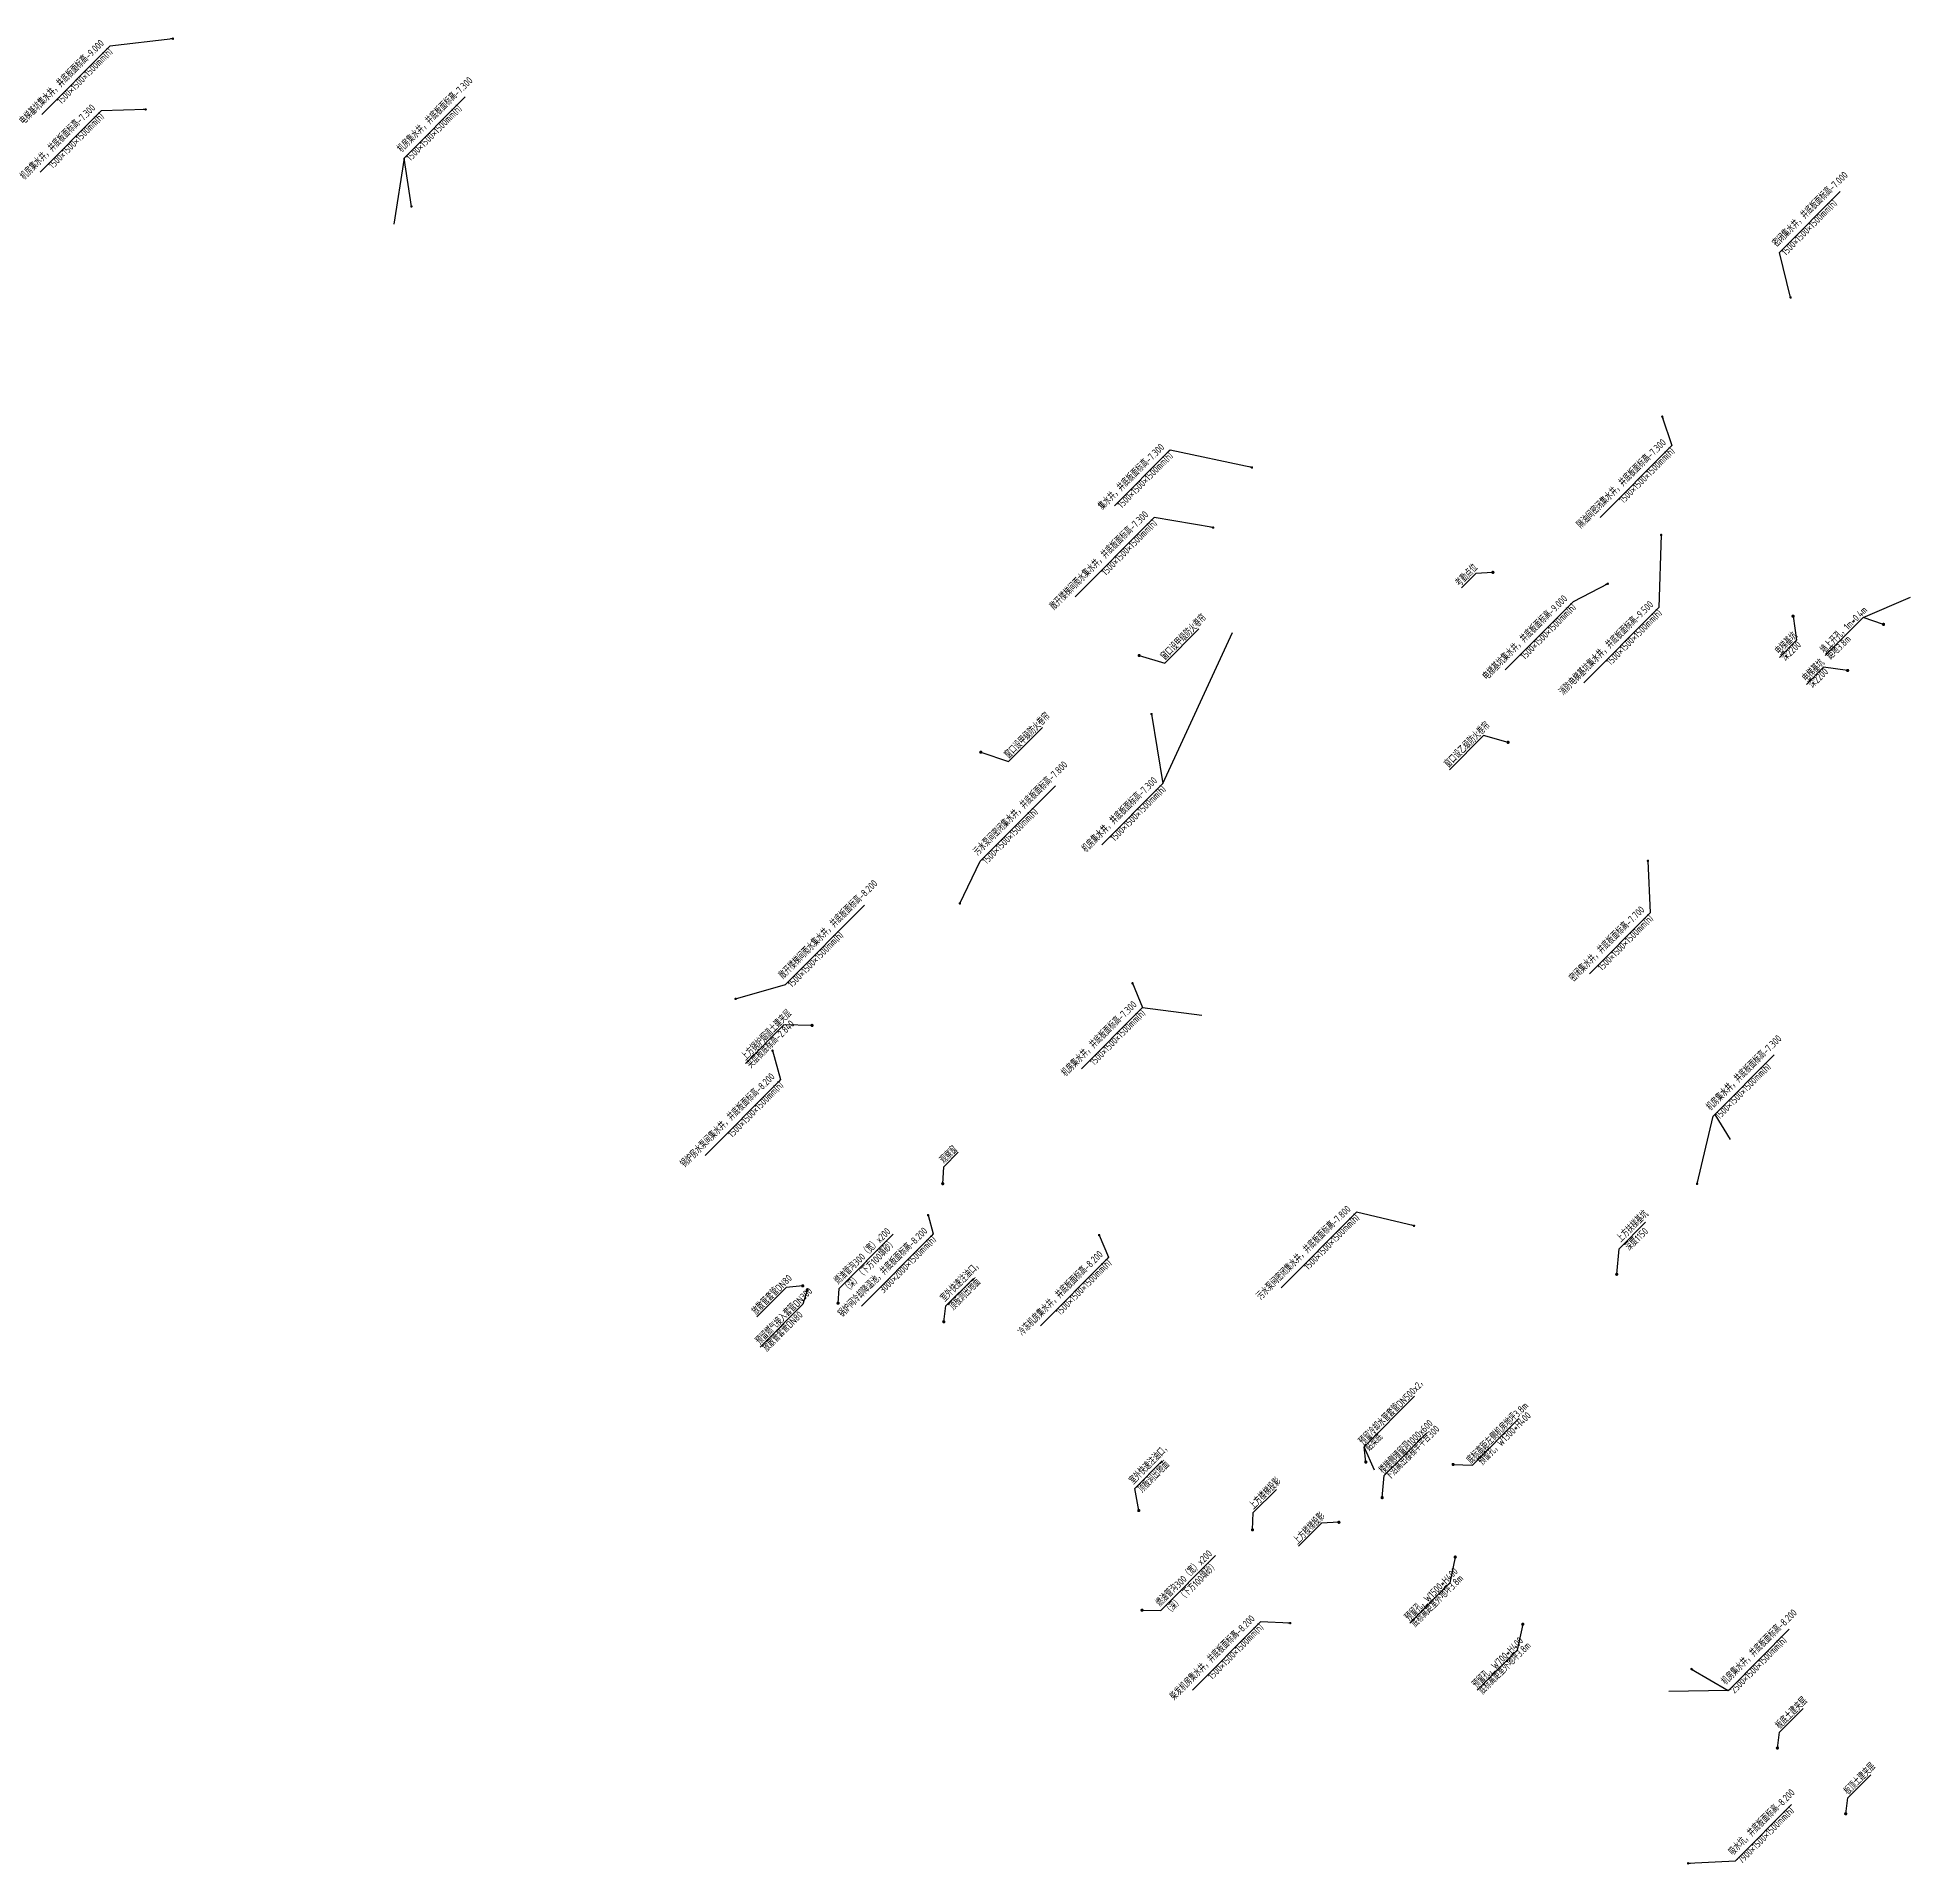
# Model space of a CAD drawing. Extents: x 517373861 to 518926964, y 3499235083 to 3500016639.
# Drawn here: x 518740645 to 518856741, y 3499810840 to 3499924080 of the extents above; entities that cross this region are included whole.
import ezdxf

# ---------------------------------------------------------------- set-up
doc = ezdxf.new("R2010")
doc.units = 0
doc.header["$LTSCALE"] = 1000
doc.header["$MEASUREMENT"] = 0
doc.layers.get('0').update_dxf_attribs({"linetype": 'CONTINUOUS'})
doc.layers.add('$4$AD-INDX', color=43, linetype='CONTINUOUS')
doc.layers.add('AD-INDX', color=43, linetype='CONTINUOUS')
doc.styles.add('$17$TH-STYLE3', font='tssdeng.shx', dxfattribs={"width": 0.7, "bigfont": 'tssdchn.shx'})
doc.styles.add('$18$TH-STYLE3', font='tssdeng.shx', dxfattribs={"width": 0.7, "bigfont": 'tssdchn.shx'})
doc.styles.add('$21$TH-STYLE3', font='tssdeng.shx', dxfattribs={"width": 0.7, "bigfont": 'tssdchn.shx'})
doc.styles.add('TH-STYLE3', font='tssdeng.shx', dxfattribs={"width": 0.7, "bigfont": 'tssdchn.shx'})
doc.dimstyles.new('$0$TH-DIM100-FINAL', dxfattribs={"dimscale": 100, "dimtxt": 3, "dimasz": 2, "dimexe": 1, "dimexo": 1, "dimgap": 1, "dimtad": 1, "dimdec": 0, "dimdsep": 46, "dimtxsty": '$17$TH-STYLE3', "dimblk1": '$16$_ArchTick', "dimblk2": '$16$_ArchTick', "dimsah": 1, "dimcen": -1, "dimdle": 1, "dimclrd": 256, "dimclre": 256, "dimclrt": 256, "dimadec": 0, "dimazin": 0, "dimtfac": 1, "dimtdec": 0, "dimtix": 1, "dimtmove": 2, "dimatfit": 0, "dimldrblk": '$1$_DOT', "dimfxl": 0, "dimtolj": 1, "dimtzin": 0, "dimlwd": -1, "dimlwe": -1, "dimarcsym": 0})
doc.dimstyles.new('$1$TH-DIM100-FINAL', dxfattribs={"dimscale": 100, "dimtxt": 3, "dimasz": 2, "dimexe": 1, "dimexo": 1, "dimgap": 1, "dimtad": 1, "dimdec": 0, "dimdsep": 46, "dimtxsty": '$18$TH-STYLE3', "dimblk1": '$17$_ArchTick', "dimblk2": '$17$_ArchTick', "dimsah": 1, "dimcen": -1, "dimdle": 1, "dimclrd": 256, "dimclre": 256, "dimclrt": 256, "dimadec": 0, "dimazin": 0, "dimtfac": 1, "dimtdec": 0, "dimtix": 1, "dimtmove": 2, "dimatfit": 0, "dimldrblk": '$2$_DOT', "dimfxl": 0, "dimtolj": 1, "dimtzin": 0, "dimlwd": -1, "dimlwe": -1, "dimarcsym": 0})
doc.dimstyles.new('$2$TH-DIM150', dxfattribs={"dimscale": 150, "dimtxt": 2.5, "dimasz": 1, "dimexe": 1, "dimexo": 1, "dimgap": 0.8, "dimtad": 1, "dimdec": 0, "dimdsep": 46, "dimtxsty": '$21$TH-STYLE3', "dimblk1": '$20$_ArchTick', "dimblk2": '$20$_ArchTick', "dimsah": 1, "dimcen": -1, "dimclrd": 256, "dimclre": 256, "dimclrt": 256, "dimazin": 0, "dimtfac": 1, "dimtdec": 0, "dimtix": 1, "dimtmove": 2, "dimatfit": 0, "dimldrblk": '$20$_ArchTick', "dimfxl": 0, "dimtolj": 1, "dimtzin": 0, "dimlwd": -1, "dimlwe": -1, "dimarcsym": 0})
doc.dimstyles.new('TH-DIM100-FINAL', dxfattribs={"dimscale": 100, "dimtxt": 3, "dimasz": 2, "dimexe": 1, "dimexo": 1, "dimgap": 1, "dimtad": 1, "dimdec": 0, "dimdsep": 46, "dimtxsty": 'TH-STYLE3', "dimblk1": 'ARCHTICK', "dimblk2": 'ARCHTICK', "dimsah": 1, "dimcen": -1, "dimdle": 1, "dimclrd": 256, "dimclre": 256, "dimclrt": 256, "dimadec": 0, "dimazin": 0, "dimtfac": 1, "dimtdec": 0, "dimtix": 1, "dimtmove": 2, "dimatfit": 0, "dimldrblk": 'DOT', "dimfxl": 0, "dimtolj": 1, "dimtzin": 0, "dimlwd": -1, "dimlwe": -1, "dimarcsym": 0})
doc.dimstyles.new('TH-DIM150', dxfattribs={"dimscale": 150, "dimtxt": 2.5, "dimasz": 1, "dimexe": 1, "dimexo": 1, "dimgap": 0.8, "dimtad": 1, "dimdec": 0, "dimdsep": 46, "dimtxsty": 'TH-STYLE3', "dimblk1": 'ARCHTICK', "dimblk2": 'ARCHTICK', "dimsah": 1, "dimcen": -1, "dimclrd": 256, "dimclre": 256, "dimclrt": 256, "dimazin": 0, "dimtfac": 1, "dimtdec": 0, "dimtix": 1, "dimtmove": 2, "dimatfit": 0, "dimldrblk": 'ARCHTICK', "dimfxl": 0, "dimtolj": 1, "dimtzin": 0, "dimlwd": -1, "dimlwe": -1, "dimarcsym": 0})

# ---------------------------------------------------------------- blocks, each defined once
blk = doc.blocks.new('_ArchTick')
at = {"color": 0, "linetype": 'ByBlock', "const_width": 0.15}
blk.add_lwpolyline([(-0.5, -0.5), (0.5, 0.5)], dxfattribs=at)
blk = doc.blocks.new('_DOT')
at = {"color": 0, "linetype": 'ByBlock', "const_width": 0.5}
blk.add_lwpolyline([(-0.25, 0, 1), (0.25, 0, 1)], format="xyb", close=True, dxfattribs=at)
blk = doc.blocks.new('$1$_DOT')
at = {"color": 0, "linetype": 'ByBlock', "const_width": 0.5}
blk.add_lwpolyline([(-0.25, 0, 1), (0.25, 0, 1)], format="xyb", close=True, dxfattribs=at)
blk = doc.blocks.new('$16$_ArchTick')
at = {"color": 0, "linetype": 'ByBlock', "const_width": 0.15}
blk.add_lwpolyline([(-0.5, -0.5), (0.5, 0.5)], dxfattribs=at)
blk = doc.blocks.new('$17$_ArchTick')
at = {"color": 0, "linetype": 'ByBlock', "const_width": 0.15}
blk.add_lwpolyline([(-0.5, -0.5), (0.5, 0.5)], dxfattribs=at)
blk = doc.blocks.new('$2$_DOT')
at = {"color": 0, "linetype": 'ByBlock', "const_width": 0.5}
blk.add_lwpolyline([(-0.25, 0, 1), (0.25, 0, 1)], format="xyb", close=True, dxfattribs=at)
blk = doc.blocks.new('$20$_ArchTick')
at = {"color": 0, "linetype": 'ByBlock', "const_width": 0.15}
blk.add_lwpolyline([(-0.5, -0.5), (0.5, 0.5)], dxfattribs=at)
blk = doc.blocks.new('$3$_DOT')
at = {"color": 0, "linetype": 'ByBlock', "const_width": 0.5}
blk.add_lwpolyline([(-0.25, 0, 1), (0.25, 0, 1)], format="xyb", close=True, dxfattribs=at)

msp = doc.modelspace()

# ---------------------------------------------------------------- linework, layer by layer
at = {"layer": 'AD-INDX'}
for points in [[(518763374, 3499916606), (518762738, 3499912501)], [(518810398, 3499877841), (518814722, 3499887201)], [(518809133, 3499863955), (518812816, 3499863483)], [(518844612, 3499857325), (518845561, 3499855768)], [(518823514, 3499835275), (518822873, 3499836733)], [(518845445, 3499821627), (518841759, 3499821572)]]:
    msp.add_lwpolyline(points, dxfattribs=at)
at = {"layer": 'AD-INDX', "elevation": 0}
msp.add_lwpolyline([(518853803, 3499888130), (518856741, 3499889389)], dxfattribs=at)

# ---------------------------------------------------------------- texts
at = {"layer": '$4$AD-INDX', "char_height": 450, "style": '$21$TH-STYLE3'}
for s, insert, attachment_point, rotation in [('\\A1;密闭集水井，井底板面标高-7.000\\P1500×1500×1500mm(h)', (518848154, 3499911370), 1, 45.15827), ('\\A1;密闭集水井，井底板面标高-7.700\\P1500×1500×1500mm(h)', (518839980, 3499870282), 3, 45.15632)]:
    msp.add_mtext(s, dxfattribs=dict(at, insert=insert, attachment_point=attachment_point, rotation=rotation))
at = {"layer": 'AD-INDX', "width": 0.7}
for s, rotation, style, p in [('考勤点位', 45.1573, 'TH-STYLE3', (518828811, 3499890004)), ('窗口设甲级防火卷帘', 45.1573, 'TH-STYLE3', (518810544, 3499885449, 0)), ('墙上开孔，1m*0.4m', 45.1573, '$18$TH-STYLE3', (518851426, 3499885861, 0)), ('电梯基坑', 45.1573, 'TH-STYLE3', (518848617, 3499885789, 0)), ('深2200', 45.1573, 'TH-STYLE3', (518849005, 3499885403, 0)), ('距地3.8m', 45.1573, '$18$TH-STYLE3', (518851815, 3499885475, 0)), ('电梯基坑', 45.1573, 'TH-STYLE3', (518850303, 3499884112, 0)), ('深2200', 45.1573, 'TH-STYLE3', (518850691, 3499883726, 0)), ('窗口设甲级防火卷帘', 45.1573, 'TH-STYLE3', (518800858, 3499879349, 0)), ('窗口设乙级防火卷帘', 45.15729, 'TH-STYLE3', (518828122, 3499878778, 0)), ('上方锅炉烟道土建夹层', 45.15729, 'TH-STYLE3', (518784553, 3499860634)), ('夹层板底标高-2.840', 45.15729, 'TH-STYLE3', (518784879, 3499860159)), ('观察窗', 45.1573, 'TH-STYLE3', (518796852, 3499854241, 0)), ('上方扶梯基坑', 45.1573, 'TH-STYLE3', (518838803, 3499849361, 0)), ('深度1150', 45.1573, 'TH-STYLE3', (518839327, 3499848840, 0)), ('放散管套管DN80', 45.1573, 'TH-STYLE3', (518785200, 3499844866, 0)), ('预留燃气接入套管DN300', 45.1573, 'TH-STYLE3', (518785432, 3499843027, 0)), ('放散管套管DN80', 45.1573, 'TH-STYLE3', (518785868, 3499842593, 0)), ('预留冷却水管套管DN500x2，', 45.1573, 'TH-STYLE3', (518822825, 3499836806, 0)), ('楼梯侧墙留洞1000x600 ', 45.1573, 'TH-STYLE3', (518824075, 3499835023, 0)), ('底标高距左侧机房地坪3.8m', 45.1573, '$17$TH-STYLE3', (518829516, 3499835633, 0)), ('预留孔，W1300*H400', 45.1573, '$17$TH-STYLE3', (518830212, 3499835556, 0)), ('贴梁底 ', 45.1573, 'TH-STYLE3', (518823214, 3499836420, 0)), ('下沿高出楼梯半平台300 ', 45.1573, 'TH-STYLE3', (518824463, 3499834637, 0)), ('上方楼梯投影', 45.1573, 'TH-STYLE3', (518816031, 3499832803, 0)), ('上方楼梯投影', 45.1573, 'TH-STYLE3', (518818770, 3499830640, 0)), ('预留孔，W1500*H400', 45.1573, '$17$TH-STYLE3', (518825675, 3499825900, 0)), ('底标高距室外地坪3.8m', 45.1573, '$17$TH-STYLE3', (518826063, 3499825514, 0)), ('预留孔，W700*H400', 45.1573, '$17$TH-STYLE3', (518829860, 3499821737, 0)), ('底标高距室外地坪3.8m', 45.1573, '$17$TH-STYLE3', (518830249, 3499821351, 0)), ('板底土建夹层', 45.1573, 'TH-STYLE3', (518848656, 3499819196, 0)), ('板顶土建夹层', 45.1573, 'TH-STYLE3', (518852887, 3499815121, 0))]:
    msp.add_text(s, height=450, rotation=rotation, dxfattribs=dict(at, style=style)).set_placement(p)
at = {"layer": 'AD-INDX', "char_height": 450, "style": 'TH-STYLE3'}
for s, insert, attachment_point, rotation in [('\\A1;电梯基坑集水井，井底板面标高-9.000\\P1500×1500×1500mm(h)', (518744493, 3499923994), 3, 45.15632), ('\\A1;机房集水井，井底板面标高-7.300\\P1500×1500×1500mm(h)', (518762914, 3499917232), 1, 45.15827), ('\\A1;机房集水井，井底板面标高-7.300\\P1500×1500×1500mm(h)', (518743959, 3499919988), 3, 45.15632), ('\\A1;隔油间密闭集水井，井底板面标高-7.300\\P1500×1500×1500mm(h)', (518841310, 3499899246), 3, 45.15632), ('\\A1;集水井，井底板面标高-7.300\\P1500×1500×1500mm(h)', (518810214, 3499898953), 3, 45.15632), ('\\A1;敞开楼梯间雨水集水井，井底板面标高-7.300\\P1500×1500×1500mm(h)', (518809225, 3499894778), 3, 45.15632), ('\\A1;电梯基坑集水井，井底板面标高-9.000\\P1500×1500×1500mm(h)', (518835195, 3499889567), 3, 45.15632), ('\\A1;消防电梯基坑集水井，井底板面标高-9.500\\P1500×1500×1500mm(h)', (518840521, 3499889209), 3, 45.15632), ('\\A1;机房集水井，井底板面标高-7.300\\P1500×1500×1500mm(h)', (518809769, 3499878298), 3, 45.15632), ('\\A1;污水泵间密闭集水井，井底板面标高-7.800\\P1500×1500×1500mm(h)', (518798618, 3499873646), 1, 45.15827), ('\\A1;敞开楼梯间雨水集水井，井底板面标高-8.200\\P1500×1500×1500mm(h)', (518786554, 3499866003), 1, 45.15827), ('\\A1;机房集水井，井底板面标高-7.300\\P1500×1500×1500mm(h)', (518808504, 3499864411), 3, 45.15632), ('\\A1;机房集水井，井底板面标高-7.300\\P1500×1500×1500mm(h)', (518844046, 3499857845), 1, 45.15827), ('\\A1;锅炉房水泵间集水井，井底板面标高-8.200\\P1500×1500×1500mm(h)', (518786064, 3499859945), 3, 45.15632), ('\\A1;污水泵间密闭集水井，井底板面标高-7.800\\P1500×1500×1500mm(h)', (518821767, 3499851735), 3, 45.15632), ('\\A1;锅炉间冷却降温池，井底板面标高-8.200\\P3000×2000×1500mm(h)', (518795534, 3499850379), 3, 45.15632), ('\\A1;冷冻机房集水井，井底板面标高-8.200\\P1500×1500×1500mm(h)', (518806406, 3499848930), 3, 45.15632), ('\\A1;柴发机房集水井，井底板面标高-8.200\\P1500×1500×1500mm(h)', (518815821, 3499826348), 3, 45.15632), ('\\A1;机房集水井，井底板面标高-8.200\\P2500×1500×1500mm(h)', (518844985, 3499822254), 1, 45.15827), ('\\A1;吸水坑，井底板面标高-8.200\\P7900×1500×1500mm(h)', (518845430, 3499811688), 1, 45.15827)]:
    msp.add_mtext(s, dxfattribs=dict(at, insert=insert, attachment_point=attachment_point, rotation=rotation))
at = {"layer": 'AD-INDX', "char_height": 450, "attachment_point": 1, "rotation": 45.15729, "style": 'TH-STYLE3'}
for s, width, insert in [('燃油管沟300（宽）x200（深）（下方100填砂）', 5295.83, (518789989, 3499847075)), ('室外快速注油口，\\P顶板洞出地面', 6436.8, (518796573, 3499845992)), ('室外快速注油口，\\P顶板洞出地面', 6436.8, (518808274, 3499834681)), ('燃油管沟300（宽）x200（深）（下方100填砂）', 5295.83, (518809919, 3499827105))]:
    msp.add_mtext_dynamic_manual_height_columns(s, width=width, gutter_width=32731, heights=[0], dxfattribs=dict(at, insert=insert))

# ---------------------------------------------------------------- leaders
at = {"layer": '$4$AD-INDX', "annotation_type": 0, "has_hookline": 1, "text_width": 5075}
for points, hookline_direction, horizontal_direction in [([(518849308, 3499907967), (518848613, 3499910744), (518848719, 3499910850)], 0, (0.705151, 0.709057, 0)), ([(518840463, 3499873045), (518840609, 3499869826), (518840503, 3499869719)], 1, (0.705175, 0.709033, 0))]:
    msp.add_leader(points, dimstyle='$2$TH-DIM150', override={"dimldrblk": '$3$_DOT'}, dxfattribs=dict(at, hookline_direction=hookline_direction, horizontal_direction=horizontal_direction))
at = {"layer": 'AD-INDX', "annotation_type": 0, "has_hookline": 1}
for points, hookline_direction, text_width, horizontal_direction in [([(518749043, 3499924005), (518745122, 3499923538), (518745017, 3499923432)], 1, 5698, (0.705175, 0.709033, 0)), ([(518763821, 3499913611), (518763374, 3499916606), (518763480, 3499916712)], 0, 5090, (0.705151, 0.709057, 0)), ([(518747352, 3499919622), (518744587, 3499919532), (518744482, 3499919426)], 1, 5090, (0.705175, 0.709033, 0)), ([(518841354, 3499900577), (518841939, 3499898789), (518841834, 3499898683)], 1, 6018, (0.705175, 0.709033, 0)), ([(518815917, 3499897429), (518810843, 3499898497), (518810737, 3499898391)], 1, 4604, (0.705175, 0.709033, 0)), ([(518813514, 3499893704), (518809854, 3499894322), (518809748, 3499894216)], 1, 6663, (0.705175, 0.709033, 0)), ([(518841281, 3499893248), (518841150, 3499888753), (518841044, 3499888647)], 1, 6333, (0.705175, 0.709033, 0)), ([(518837972, 3499890224), (518835824, 3499889111), (518835719, 3499889005)], 1, 5698, (0.705175, 0.709033, 0)), ([(518809693, 3499882144), (518810398, 3499877841), (518810292, 3499877735)], 1, 5090, (0.705175, 0.709033, 0)), ([(518797817, 3499870408), (518799078, 3499873019), (518799184, 3499873126)], 0, 6340, (0.705151, 0.709057, 0)), ([(518783912, 3499864494), (518787014, 3499865377), (518787119, 3499865483)], 0, 6663, (0.705151, 0.709057, 0)), ([(518808519, 3499865457), (518809133, 3499863955), (518809027, 3499863848)], 1, 5090, (0.705175, 0.709033, 0)), ([(518786198, 3499861283), (518786693, 3499859488), (518786587, 3499859382)], 1, 6353, (0.705175, 0.709033, 0)), ([(518843511, 3499853032), (518844506, 3499857219), (518844612, 3499857325)], 0, 5090, (0.705151, 0.709057, 0)), ([(518795845, 3499851085), (518796163, 3499849922), (518796057, 3499849816)], 1, 6038, (0.705175, 0.709033, 0)), ([(518825966, 3499850430), (518822396, 3499851279), (518822291, 3499851173)], 1, 6340, (0.705175, 0.709033, 0)), ([(518806448, 3499849850), (518807035, 3499848474), (518806929, 3499848367)], 1, 5720, (0.705175, 0.709033, 0)), ([(518818290, 3499825801), (518816450, 3499825892), (518816344, 3499825786)], 1, 5715, (0.705175, 0.709033, 0)), ([(518843160, 3499822958), (518845445, 3499821627), (518845551, 3499821734)], 0, 5090, (0.705151, 0.709057, 0)), ([(518842951, 3499810915), (518845890, 3499811062), (518845996, 3499811168)], 0, 4652, (0.705151, 0.709057, 0))]:
    msp.add_leader(points, dimstyle='TH-DIM150', override={"dimldrblk": 'DOT'}, dxfattribs=dict(at, hookline_direction=hookline_direction, text_width=text_width, horizontal_direction=horizontal_direction))
at = {"layer": 'AD-INDX'}
for points, dimstyle in [([(518830856, 3499890928, 0), (518829788, 3499890867, 0), (518828899, 3499889973, 0)], 'TH-DIM100-FINAL'), ([(518849459, 3499888213, 0), (518849663, 3499886721, 0), (518848609, 3499885661, 0)], 'TH-DIM100-FINAL'), ([(518855067, 3499887704, 0), (518853803, 3499888130, 0), (518851454, 3499885769, 0)], '$1$TH-DIM100-FINAL'), ([(518808932, 3499885775), (518810514, 3499885298, 0), (518812623, 3499887419, 0)], 'TH-DIM100-FINAL'), ([(518852843, 3499884848, 0), (518851349, 3499885044, 0), (518850295, 3499883984, 0)], 'TH-DIM100-FINAL'), ([(518799112, 3499879783, 0), (518800827, 3499879197, 0), (518802937, 3499881318, 0)], 'TH-DIM100-FINAL'), ([(518831795, 3499880393), (518830269, 3499880816, 0), (518828159, 3499878695, 0)], 'TH-DIM100-FINAL'), ([(518788655, 3499862847, 0), (518786914, 3499862887, 0), (518784528, 3499860489, 0)], 'TH-DIM100-FINAL'), ([(518796755, 3499853039), (518796825, 3499854093, 0), (518797714, 3499854987, 0)], 'TH-DIM100-FINAL'), ([(518838530, 3499847421, 0), (518838674, 3499849003, 0), (518840314, 3499850652, 0)], 'TH-DIM100-FINAL'), ([(518790268, 3499845632, 0), (518790334, 3499846546, 0), (518793687, 3499849917, 0)], 'TH-DIM100-FINAL'), ([(518796818, 3499844477), (518796956, 3499845464, 0), (518798654, 3499847171, 0)], 'TH-DIM100-FINAL'), ([(518788075, 3499846705), (518787047, 3499846603, 0), (518785231, 3499844776, 0)], 'TH-DIM100-FINAL'), ([(518788350, 3499846431), (518788084, 3499845573, 0), (518785433, 3499842907, 0)], 'TH-DIM100-FINAL'), ([(518822980, 3499835786, 0), (518822873, 3499836733, 0), (518825990, 3499839867, 0)], 'TH-DIM100-FINAL'), ([(518823992, 3499833580, 0), (518824122, 3499834950, 0), (518826756, 3499837598, 0)], 'TH-DIM100-FINAL'), ([(518828390, 3499835637, 0), (518829587, 3499835584, 0), (518832466, 3499838478, 0)], '$0$TH-DIM100-FINAL'), ([(518808906, 3499832780), (518808656, 3499834153, 0), (518810349, 3499835855, 0)], 'TH-DIM100-FINAL'), ([(518815952, 3499831583), (518816004, 3499832655, 0), (518817436, 3499834094, 0)], 'TH-DIM100-FINAL'), ([(518821310, 3499832053), (518820239, 3499831996, 0), (518818814, 3499830564, 0)], 'TH-DIM100-FINAL'), ([(518809107, 3499826603, 0), (518810263, 3499826576, 0), (518813666, 3499829998, 0)], 'TH-DIM100-FINAL'), ([(518828520, 3499829897, 0), (518828179, 3499828298, 0), (518825702, 3499825806, 0)], '$0$TH-DIM100-FINAL'), ([(518832706, 3499825735, 0), (518832365, 3499824135, 0), (518829888, 3499821644, 0)], '$0$TH-DIM100-FINAL'), ([(518848490, 3499818062), (518848628, 3499819048, 0), (518850086, 3499820513, 0)], 'TH-DIM100-FINAL'), ([(518852722, 3499813986), (518852860, 3499814972, 0), (518854284, 3499816404, 0)], 'TH-DIM100-FINAL')]:
    msp.add_leader(points, dimstyle=dimstyle, dxfattribs=at)

doc.saveas('drawing.dxf')
